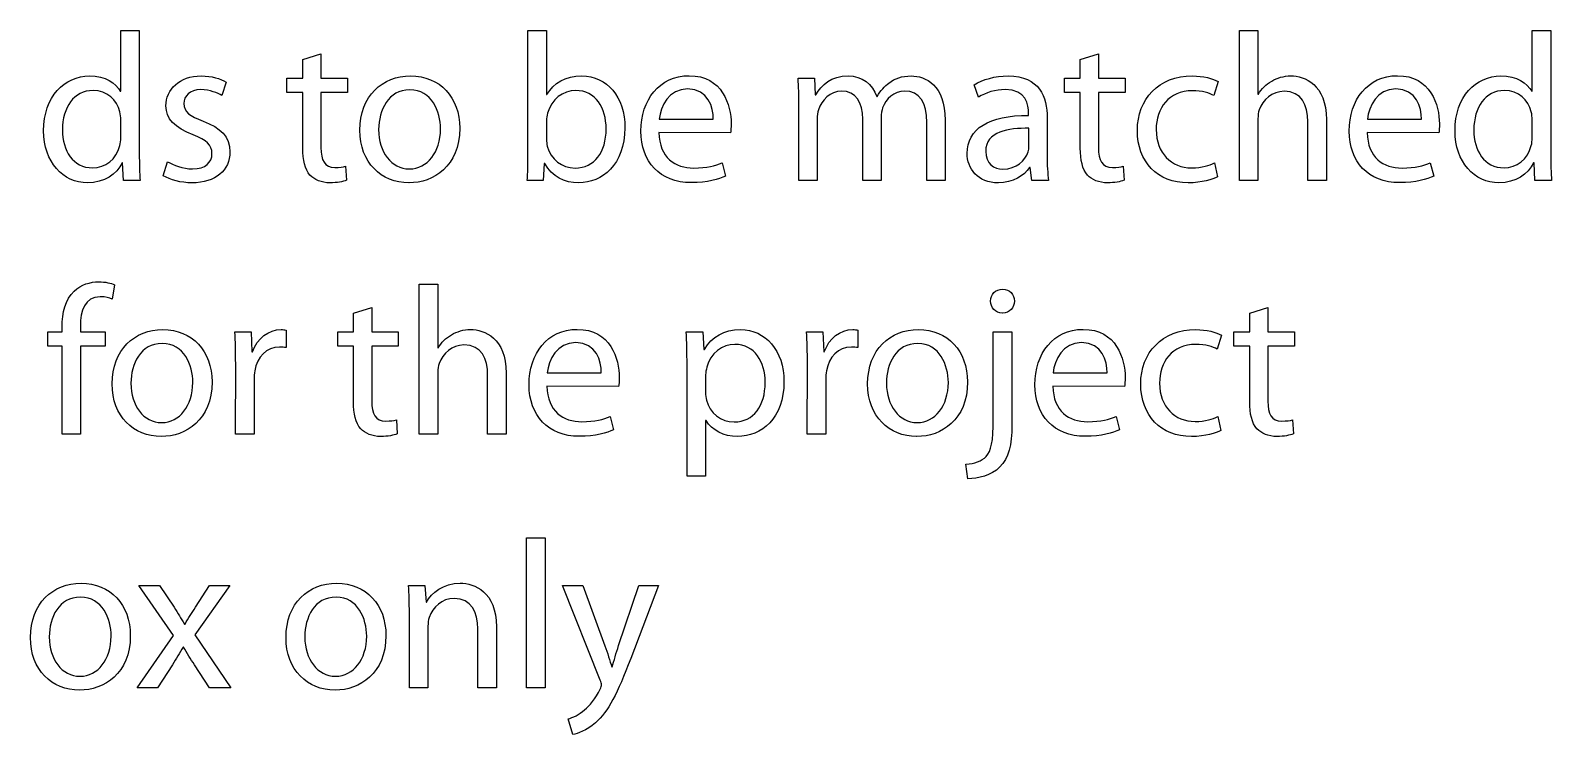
# Model space of a CAD drawing. Extents: x 14 to 1178, y 12 to 836.
# Drawn here: x 934.12 to 964.61, y 632.33 to 646.43 of the extents above; entities that cross this region are included whole.
import ezdxf

# ---------------------------------------------------------------- set-up
doc = ezdxf.new("R2010")
doc.units = 0
doc.layers.add('Gibson-Explorer-00-1958', color=7, linetype='CONTINUOUS')

msp = doc.modelspace()

# ---------------------------------------------------------------- linework, layer by layer
at = {"layer": 'Gibson-Explorer-00-1958', "color": 7}
for points in [[(935.924748, 645.20954), (935.932862, 645.20954), (935.932862, 646.428776), (936.305289, 646.428776), (936.305289, 646.428776)], [(936.305289, 646.428776), (936.305289, 643.952276)], [(944.095222, 643.952276), (944.095222, 646.428776), (944.095328, 646.428776)], [(944.095328, 646.428776), (944.467756, 646.428776), (944.467756, 645.146146), (944.476222, 645.146146)], [(958.726257, 644.659207), (958.726257, 643.423109), (958.353865, 643.423109), (958.353865, 646.428776), (958.3539, 646.428776)], [(958.3539, 646.428776), (958.726292, 646.428776), (958.726292, 645.150309), (958.734759, 645.150309)], [(964.213115, 645.20954), (964.221229, 645.20954), (964.221229, 646.428776), (964.593657, 646.428776), (964.593657, 646.428776)], [(964.593657, 646.428776), (964.593657, 643.952276)], [(939.58196, 644.070844), (939.58196, 645.188444), (939.264354, 645.188444), (939.264354, 645.472148), (939.58196, 645.472148), (939.58196, 645.848844), (939.946132, 645.96325), (939.946062, 645.963179)], [(939.946062, 645.963179), (939.946062, 645.472078), (940.479356, 645.472078), (940.479356, 645.188374), (939.946062, 645.188374), (939.946062, 644.083509)], [(955.165494, 644.070844), (955.165494, 645.188444), (954.847853, 645.188444), (954.847853, 645.472148), (955.165494, 645.472148), (955.165494, 645.848844), (955.529632, 645.96325), (955.529596, 645.963179)], [(955.529596, 645.963179), (955.529596, 645.472078), (956.062891, 645.472078), (956.062891, 645.188374), (955.529596, 645.188374), (955.529596, 644.083509)], [(949.509585, 645.472078), (949.835516, 645.472078), (949.85245, 645.141842), (949.86515, 645.141842)], [(938.045401, 645.391609), (937.956501, 645.124979)], [(953.124851, 645.091042), (953.040114, 645.340809)], [(957.926333, 645.408507), (957.841596, 645.124979)], [(949.890444, 644.659207), (949.890444, 643.423109), (949.526307, 643.423109), (949.526307, 644.917405), (949.526518, 644.917405)], [(951.088477, 645.107905), (951.096944, 645.107905)], [(935.932862, 644.282476), (935.932862, 644.638005), (935.932862, 644.638005)], [(944.467544, 644.612676), (944.467544, 644.244411), (944.467756, 644.244411)], [(946.72391, 644.650776), (947.807397, 644.650776), (947.807397, 644.650776)], [(951.173073, 644.693144), (951.173073, 643.423109), (950.808901, 643.423109), (950.808901, 644.650776)], [(952.455703, 644.629574), (952.455703, 643.423109), (952.091918, 643.423109), (952.091918, 644.583078)], [(954.128046, 644.726905), (954.128046, 644.769274)], [(954.500473, 644.680374), (954.500473, 643.914211), (954.500544, 643.914211)], [(960.097998, 644.642309), (960.097998, 643.423109), (959.725253, 643.423109), (959.725253, 644.59994)], [(960.919088, 644.650776), (962.002575, 644.650776), (962.002575, 644.650776)], [(964.221229, 644.282476), (964.221229, 644.638005), (964.221229, 644.638005)], [(948.154742, 644.379807), (946.719536, 644.38404), (946.719465, 644.384111)], [(954.136442, 644.113142), (954.136442, 644.468672), (954.136406, 644.468672)], [(962.349884, 644.379807), (960.914643, 644.38404), (960.914608, 644.384111)], [(936.322575, 643.423109), (935.988036, 643.423109), (935.971103, 643.778638), (935.962636, 643.778638)], [(936.78415, 643.520405), (936.873015, 643.799805), (936.873015, 643.799805)], [(940.441115, 643.711011), (940.458048, 643.427483)], [(941.716124, 643.655978), (941.72071, 643.655978), (941.720605, 643.655978)], [(944.429691, 643.76174), (944.421224, 643.76174), (944.400058, 643.423109), (944.078289, 643.423109)], [(947.985514, 643.774511), (948.053036, 643.511974)], [(954.530177, 643.423109), (954.195991, 643.423109), (954.161771, 643.681307), (954.149071, 643.681307)], [(956.024649, 643.711011), (956.041583, 643.427483)], [(957.854331, 643.774511), (957.917725, 643.495111), (957.917725, 643.495111)], [(962.180692, 643.774511), (962.248214, 643.511974)], [(964.610943, 643.423109), (964.276404, 643.423109), (964.25947, 643.778638), (964.251004, 643.778638)], [(941.712032, 643.376578), (941.707799, 643.376578), (941.707905, 643.376578)], [(935.810907, 641.336076), (935.76441, 641.048209)], [(942.287624, 639.579242), (942.287624, 638.343144), (941.915197, 638.343144), (941.915197, 641.348811), (941.915267, 641.348811)], [(941.915267, 641.348811), (942.287695, 641.348811), (942.287695, 640.070344), (942.296161, 640.070344)], [(940.598948, 638.99088), (940.598948, 640.10848), (940.281342, 640.10848), (940.281342, 640.392184), (940.598948, 640.392184), (940.598948, 640.76888), (940.96312, 640.883285), (940.96305, 640.883215)], [(940.96305, 640.883215), (940.96305, 640.392113), (941.496344, 640.392113), (941.496344, 640.108409), (940.96305, 640.108409), (940.96305, 639.003544)], [(958.56098, 638.99088), (958.56098, 640.10848), (958.243339, 640.10848), (958.243339, 640.392184), (958.56098, 640.392184), (958.56098, 640.76888), (958.925118, 640.883285), (958.925082, 640.883215)], [(958.925082, 640.883215), (958.925082, 640.392113), (959.458377, 640.392113), (959.458377, 640.108409), (958.925082, 640.108409), (958.925082, 639.003544)], [(953.604135, 640.768809), (953.599549, 640.768809), (953.599655, 640.768809)], [(934.756701, 638.343144), (934.756701, 640.108409), (934.473173, 640.108409), (934.473173, 640.392113), (934.756701, 640.392113), (934.756701, 640.489444)], [(935.124966, 640.50218), (935.124966, 640.392113), (935.620371, 640.392113), (935.620371, 640.108409), (935.129446, 640.108409), (935.129446, 638.343144), (934.756701, 638.343144), (934.756701, 638.343144)], [(938.219673, 640.392113), (938.545569, 640.392113), (938.562503, 639.989876), (938.575203, 639.989876)], [(939.248373, 640.425909), (939.248373, 640.078811)], [(947.26613, 640.392113), (947.600634, 640.392113), (947.6218, 640.040711), (947.630267, 640.040711)], [(949.679095, 640.392113), (950.004991, 640.392113), (950.022277, 639.989876), (950.034624, 639.989876)], [(950.707795, 640.425909), (950.707795, 640.078811)], [(953.42189, 638.66904), (953.42189, 640.392113), (953.794635, 640.392113), (953.794635, 638.525213)], [(957.993855, 640.328542), (957.909118, 640.045015)], [(938.604871, 639.435485), (938.604871, 638.343215), (938.232444, 638.343215), (938.236677, 639.75295), (938.236607, 639.75288)], [(947.664028, 638.61824), (947.655561, 638.61824), (947.655561, 637.504944), (947.283134, 637.504944), (947.283134, 639.723246), (947.283063, 639.723246)], [(950.064293, 639.435485), (950.064293, 638.343215), (949.691865, 638.343215), (949.696098, 639.75295), (949.696028, 639.75288)], [(943.659365, 639.562344), (943.659365, 638.343144), (943.28662, 638.343144), (943.28662, 639.519976)], [(944.480808, 639.570776), (945.564295, 639.570776), (945.564295, 639.570776)], [(947.655385, 639.532711), (947.655385, 639.177182), (947.655491, 639.177182)], [(954.6201, 639.570776), (955.703586, 639.570776), (955.703586, 639.570776)], [(945.91164, 639.299842), (944.476434, 639.304076), (944.476363, 639.304146)], [(956.050896, 639.299842), (954.61569, 639.304076), (954.61562, 639.304146)], [(936.750742, 638.576013), (936.755328, 638.576013), (936.755187, 638.576013)], [(941.458103, 638.631046), (941.475036, 638.347519)], [(945.742412, 638.694546), (945.809934, 638.432009)], [(951.893657, 638.576013), (951.898243, 638.576013), (951.898137, 638.576013)], [(955.881669, 638.694546), (955.94919, 638.432009)], [(957.921853, 638.694546), (957.985247, 638.415146), (957.985247, 638.415146)], [(959.420135, 638.631046), (959.437069, 638.347519)], [(936.746614, 638.296613), (936.742381, 638.296613), (936.742487, 638.296613)], [(951.889565, 638.296613), (951.885331, 638.296613), (951.885437, 638.296613)], [(952.914067, 637.449805), (952.871698, 637.741976), (952.871698, 637.741976)], [(936.967877, 633.724648), (936.671579, 633.26318), (936.260945, 633.26318), (936.98922, 634.308743), (936.295024, 635.312148), (936.70982, 635.312148), (936.709714, 635.312148)], [(936.709714, 635.312148), (937.001884, 634.87615)], [(937.42938, 634.87615), (937.712908, 635.312148), (938.119414, 635.312148), (937.420773, 634.321513), (938.136312, 633.26318), (937.712908, 633.26318), (937.412482, 633.724648)], [(941.700602, 635.312148), (942.030626, 635.312148), (942.052145, 634.977609), (942.060259, 634.977609)], [(945.540376, 633.419743), (944.786914, 635.312148), (945.193102, 635.312148), (945.192926, 635.312148)], [(945.192926, 635.312148), (945.637355, 634.101344)], [(945.912804, 634.109811), (946.31931, 635.312148), (946.71308, 635.312148), (946.15428, 633.851578)], [(937.209282, 634.541646), (937.221982, 634.541646)], [(942.089998, 634.499278), (942.089998, 633.26318), (941.717606, 633.26318), (941.717606, 634.757476), (941.717535, 634.757476)], [(943.461739, 634.486684), (943.461739, 633.26318), (943.088959, 633.26318), (943.088959, 634.444315)], [(937.192349, 634.080178), (937.183882, 634.080178)], [(945.773069, 633.68228), (945.781535, 633.68228)], [(935.113253, 633.496048), (935.117839, 633.496048), (935.117734, 633.496048)], [(940.235798, 633.496048), (940.240384, 633.496048), (940.240243, 633.496048)], [(935.109161, 633.216648), (935.104928, 633.216648), (935.105034, 633.216648)], [(940.231671, 633.216648), (940.227437, 633.216648), (940.227543, 633.216648)], [(944.994312, 632.327648), (944.900967, 632.640809)]]:
    msp.add_lwpolyline(points, dxfattribs=at)
msp.add_lwpolyline([(944.067071, 636.268846), (944.439498, 636.268846), (944.439498, 633.26318), (944.067071, 633.26318), (944.067071, 636.268846)], close=True, dxfattribs=at)
for points in [[(934.387872, 644.417872), (934.383638, 645.103778), (934.811276, 645.518574), (935.306329, 645.518574)], [(935.306329, 645.518574), (935.62397, 645.518574), (935.835495, 645.370442), (935.924748, 645.20954)], [(936.838901, 644.917405), (936.838901, 645.247605), (937.110046, 645.518574), (937.545868, 645.518574)], [(937.545868, 645.518574), (937.75323, 645.518574), (937.935475, 645.463611), (938.045401, 645.391609)], [(940.725701, 644.430607), (940.725701, 645.116372), (941.178738, 645.518574), (941.741665, 645.518574)], [(941.741665, 645.518574), (942.330099, 645.518574), (942.727997, 645.091042), (942.727997, 644.468672)], [(944.476222, 645.146146), (944.607456, 645.374746), (944.844487, 645.518574), (945.174546, 645.518574)], [(945.174546, 645.518574), (945.682687, 645.518574), (946.038216, 645.095346), (946.038216, 644.477138)], [(946.359773, 644.413744), (946.359773, 645.036079), (946.728073, 645.522878), (947.325114, 645.522878)], [(947.325114, 645.522878), (947.993805, 645.522878), (948.167442, 644.934444), (948.167442, 644.557572)], [(949.526518, 644.917405), (949.526518, 645.133411), (949.518052, 645.302744), (949.509585, 645.472078)], [(949.86515, 645.141842), (949.97952, 645.336505), (950.17002, 645.518574), (950.512814, 645.518574)], [(950.512814, 645.518574), (950.788087, 645.518574), (950.999612, 645.34924), (951.088477, 645.107905)], [(951.329848, 645.374746), (951.452508, 645.467774), (951.583742, 645.518574), (951.778405, 645.518574)], [(951.778405, 645.518574), (952.053677, 645.518574), (952.455703, 645.340809), (952.455703, 644.629574)], [(953.040114, 645.340809), (953.209236, 645.446572), (953.459038, 645.518574), (953.717412, 645.518574)], [(953.717412, 645.518574), (954.348214, 645.518574), (954.500473, 645.091042), (954.500473, 644.680374)], [(956.309235, 644.42648), (956.309235, 645.057105), (956.740894, 645.518574), (957.409937, 645.518574)], [(957.409937, 645.518574), (957.630071, 645.518574), (957.824733, 645.463611), (957.926333, 645.408507)], [(959.001424, 645.412811), (959.111667, 645.480509), (959.242935, 645.518574), (959.382459, 645.518574)], [(959.382459, 645.518574), (959.657696, 645.518574), (960.097998, 645.34924), (960.097998, 644.642309)], [(960.554951, 644.413744), (960.554951, 645.036079), (960.923251, 645.522878), (961.520257, 645.522878)], [(961.520257, 645.522878), (962.188947, 645.522878), (962.362584, 644.934444), (962.362584, 644.557572)], [(962.676239, 644.417872), (962.672006, 645.103778), (963.099643, 645.518574), (963.594696, 645.518574)], [(963.594696, 645.518574), (963.912337, 645.518574), (964.123863, 645.370442), (964.213115, 645.20954)], [(935.378154, 645.226438), (934.992991, 645.226438), (934.764603, 644.887772), (934.764603, 644.439074)], [(935.915929, 644.798907), (935.860825, 645.031776), (935.657554, 645.226438), (935.378154, 645.226438)], [(937.537577, 645.243478), (937.317444, 645.243478), (937.198911, 645.116372), (937.198911, 644.964078)], [(937.956501, 645.124979), (937.876244, 645.171476), (937.728077, 645.243478), (937.537577, 645.243478)], [(941.728895, 645.239174), (941.293073, 645.239174), (941.102573, 644.832844), (941.102573, 644.443378)], [(942.342799, 644.456113), (942.342799, 644.803211), (942.169161, 645.239174), (941.728895, 645.239174)], [(945.051991, 645.226438), (944.798097, 645.226438), (944.561065, 645.048674), (944.489063, 644.769274)], [(945.661767, 644.46024), (945.661767, 644.875213), (945.449889, 645.226438), (945.051991, 645.226438)], [(947.295481, 645.256248), (946.914446, 645.256248), (946.753544, 644.908974), (946.72391, 644.650776)], [(947.807397, 644.650776), (947.811983, 644.883644), (947.710277, 645.256248), (947.295481, 645.256248)], [(950.381369, 645.213844), (950.152981, 645.213844), (949.979344, 645.027472), (949.920077, 644.841276)], [(950.808901, 644.650776), (950.808901, 644.980976), (950.66525, 645.213844), (950.381369, 645.213844)], [(951.096944, 645.107905), (951.160338, 645.226438), (951.24511, 645.311176), (951.329848, 645.374746)], [(951.647136, 645.213844), (951.431483, 645.213844), (951.270581, 645.057105), (951.202706, 644.87934)], [(952.091918, 644.583078), (952.091918, 644.980976), (951.943751, 645.213844), (951.647136, 645.213844)], [(953.662273, 645.243478), (953.467646, 645.243478), (953.268503, 645.188374), (953.124851, 645.091042)], [(954.128046, 644.769274), (954.128046, 644.938607), (954.081549, 645.247605), (953.662273, 645.243478)], [(957.409937, 645.222311), (956.940002, 645.222311), (956.686108, 644.870909), (956.686108, 644.443378)], [(957.841596, 645.124979), (957.752731, 645.171476), (957.613172, 645.222311), (957.409937, 645.222311)], [(958.734759, 645.150309), (958.794025, 645.256248), (958.887053, 645.353544), (959.001424, 645.412811)], [(959.25119, 645.20954), (959.010031, 645.20954), (958.823659, 645.040242), (958.751657, 644.836972)], [(959.725253, 644.59994), (959.725253, 644.934444), (959.602592, 645.20954), (959.25119, 645.20954)], [(961.490659, 645.256248), (961.109623, 645.256248), (960.948722, 644.908974), (960.919088, 644.650776)], [(962.002575, 644.650776), (962.007161, 644.883644), (961.90542, 645.256248), (961.490659, 645.256248)], [(963.666521, 645.226438), (963.281359, 645.226438), (963.05297, 644.887772), (963.05297, 644.439074)], [(964.204296, 644.798907), (964.149192, 645.031776), (963.945921, 645.226438), (963.666521, 645.226438)], [(937.384966, 644.337438), (937.012538, 644.472976), (936.838901, 644.671942), (936.838901, 644.917405)], [(937.198911, 644.964078), (937.198911, 644.79044), (937.317444, 644.714311), (937.584109, 644.612676)], [(949.920077, 644.841276), (949.898558, 644.786313), (949.890444, 644.722778), (949.890444, 644.659207)], [(951.202706, 644.87934), (951.185773, 644.824378), (951.173073, 644.75668), (951.173073, 644.693144)], [(958.751657, 644.836972), (958.73049, 644.786313), (958.726257, 644.731209), (958.726257, 644.659207)], [(935.932862, 644.638005), (935.932862, 644.68884), (935.928629, 644.748072), (935.915929, 644.798907)], [(937.584109, 644.612676), (937.935475, 644.481442), (938.121883, 644.303678), (938.121883, 643.994644)], [(944.489063, 644.769274), (944.476363, 644.722778), (944.467544, 644.671942), (944.467544, 644.612676)], [(948.167442, 644.557572), (948.167442, 644.481442), (948.163209, 644.422176), (948.154742, 644.379807)], [(952.89611, 643.965011), (952.89611, 644.46024), (953.336377, 644.731209), (954.128046, 644.726905)], [(962.362584, 644.557572), (962.362584, 644.481442), (962.358351, 644.422176), (962.349884, 644.379807)], [(964.221229, 644.638005), (964.221229, 644.68884), (964.216996, 644.748072), (964.204296, 644.798907)], [(935.26844, 643.376578), (934.773034, 643.376578), (934.387872, 643.795678), (934.387872, 644.417872)], [(934.764603, 644.439074), (934.764603, 644.019974), (934.972001, 643.67718), (935.369899, 643.67718)], [(935.915929, 644.121609), (935.928629, 644.172409), (935.932862, 644.223209), (935.932862, 644.282476)], [(937.761874, 643.960707), (937.761874, 644.138472), (937.656111, 644.23598), (937.384966, 644.337438)], [(941.707905, 643.376578), (941.157395, 643.376578), (940.725701, 643.782942), (940.725701, 644.430607)], [(941.102573, 644.443378), (941.102573, 643.994644), (941.356467, 643.655978), (941.716124, 643.655978)], [(942.727997, 644.468672), (942.727997, 643.706813), (942.19883, 643.376578), (941.712032, 643.376578)], [(941.720605, 643.655978), (942.076169, 643.655978), (942.342799, 643.99034), (942.342799, 644.456113)], [(944.467756, 644.244411), (944.467756, 644.197738), (944.472342, 644.151207), (944.480456, 644.108838)], [(945.039256, 643.672876), (945.433026, 643.672876), (945.661767, 643.99034), (945.661767, 644.46024)], [(946.038216, 644.477138), (946.038216, 643.740574), (945.572797, 643.376578), (945.115279, 643.376578)], [(947.367483, 643.38074), (946.740809, 643.38074), (946.359773, 643.799805), (946.359773, 644.413744)], [(946.719465, 644.384111), (946.727932, 643.880274), (947.045714, 643.672876), (947.418107, 643.672876)], [(954.136406, 644.468672), (953.730218, 644.477138), (953.268573, 644.405278), (953.268573, 644.00738)], [(957.329292, 643.376578), (956.711261, 643.376578), (956.309235, 643.795678), (956.309235, 644.42648)], [(956.686108, 644.443378), (956.686108, 643.969138), (956.990661, 643.67718), (957.397167, 643.67718)], [(961.562625, 643.38074), (960.935986, 643.38074), (960.554951, 643.799805), (960.554951, 644.413744)], [(960.914608, 644.384111), (960.923075, 643.880274), (961.240857, 643.672876), (961.613284, 643.672876)], [(963.556808, 643.376578), (963.061402, 643.376578), (962.676239, 643.795678), (962.676239, 644.417872)], [(963.05297, 644.439074), (963.05297, 644.019974), (963.260368, 643.67718), (963.658266, 643.67718)], [(964.204296, 644.121609), (964.216996, 644.172409), (964.221229, 644.223209), (964.221229, 644.282476)], [(935.369899, 643.67718), (935.619666, 643.67718), (935.848089, 643.846513), (935.915929, 644.121609)], [(936.305289, 643.952276), (936.305289, 643.770207), (936.309875, 643.562809), (936.322575, 643.423109)], [(938.121883, 643.994644), (938.121883, 643.630507), (937.838003, 643.376578), (937.359813, 643.376578)], [(937.368068, 643.655978), (937.634732, 643.655978), (937.761874, 643.787246), (937.761874, 643.960707)], [(939.725964, 643.533246), (939.624364, 643.647617), (939.58196, 643.829509), (939.58196, 644.070844)], [(939.946062, 644.083509), (939.946062, 643.829438), (940.017711, 643.685611), (940.225426, 643.685611)], [(944.078289, 643.423109), (944.090989, 643.562809), (944.095222, 643.770207), (944.095222, 643.952276)], [(944.480456, 644.108838), (944.552457, 643.85064), (944.772591, 643.672876), (945.039256, 643.672876)], [(953.522749, 643.376578), (953.107636, 643.376578), (952.89611, 643.668572), (952.89611, 643.965011)], [(953.268573, 644.00738), (953.268573, 643.76174), (953.429475, 643.651674), (953.615848, 643.651674)], [(953.615848, 643.651674), (953.88664, 643.651674), (954.060277, 643.821007), (954.119508, 643.994644)], [(954.119508, 643.994644), (954.132208, 644.032709), (954.136442, 644.075078), (954.136442, 644.113142)], [(954.500544, 643.914211), (954.500544, 643.736446), (954.50901, 643.562809), (954.530177, 643.423109)], [(955.309498, 643.533246), (955.207863, 643.647617), (955.165494, 643.829509), (955.165494, 644.070844)], [(955.529596, 644.083509), (955.529596, 643.829438), (955.601246, 643.685611), (955.808996, 643.685611)], [(963.658266, 643.67718), (963.908033, 643.67718), (964.136457, 643.846513), (964.204296, 644.121609)], [(964.593657, 643.952276), (964.593657, 643.770207), (964.598243, 643.562809), (964.610943, 643.423109)], [(935.962636, 643.778638), (935.848266, 643.550038), (935.602944, 643.376578), (935.26844, 643.376578)], [(936.873015, 643.799805), (936.987068, 643.732107), (937.182048, 643.655978), (937.368068, 643.655978)], [(940.225426, 643.685611), (940.326744, 643.685611), (940.386328, 643.694078), (940.441115, 643.711011)], [(945.115279, 643.376578), (944.818981, 643.376578), (944.586112, 643.490807), (944.429691, 643.76174)], [(947.418107, 643.672876), (947.684771, 643.672876), (947.849801, 643.719372), (947.985514, 643.774511)], [(954.149071, 643.681307), (954.039181, 643.520405), (953.814885, 643.376578), (953.522749, 643.376578)], [(955.808996, 643.685611), (955.910279, 643.685611), (955.969863, 643.694078), (956.024649, 643.711011)], [(957.397167, 643.67718), (957.608727, 643.67718), (957.748569, 643.72798), (957.854331, 643.774511)], [(961.613284, 643.672876), (961.879949, 643.672876), (962.044943, 643.719372), (962.180692, 643.774511)], [(964.251004, 643.778638), (964.136633, 643.550038), (963.891311, 643.376578), (963.556808, 643.376578)], [(937.359813, 643.376578), (937.135199, 643.376578), (936.927801, 643.435844), (936.78415, 643.520405)], [(940.128025, 643.376648), (939.954387, 643.376648), (939.814864, 643.435915), (939.725964, 643.533246)], [(940.458048, 643.427483), (940.386399, 643.402083), (940.272028, 643.376648), (940.128025, 643.376648)], [(948.053036, 643.511974), (947.921803, 643.452742), (947.693379, 643.38074), (947.367483, 643.38074)], [(955.711524, 643.376648), (955.537887, 643.376648), (955.398363, 643.435915), (955.309498, 643.533246)], [(956.041583, 643.427483), (955.969898, 643.402083), (955.855528, 643.376648), (955.711524, 643.376648)], [(957.917725, 643.495111), (957.82057, 643.448403), (957.604565, 643.376578), (957.329292, 643.376578)], [(962.248214, 643.511974), (962.116945, 643.452742), (961.888557, 643.38074), (961.562625, 643.38074)], [(934.756701, 640.489444), (934.756701, 640.777276), (934.824575, 641.039778), (934.998212, 641.204807)], [(934.998212, 641.204807), (935.137736, 641.34038), (935.324109, 641.395307), (935.493266, 641.395307)], [(935.493266, 641.395307), (935.629014, 641.395307), (935.738905, 641.365674), (935.810907, 641.336076)], [(953.366751, 641.010144), (953.366751, 641.141413), (953.464259, 641.247176), (953.608263, 641.247176)], [(953.608263, 641.247176), (953.752267, 641.247176), (953.845294, 641.141413), (953.845294, 641.010144)], [(935.522899, 641.094917), (935.209738, 641.094917), (935.124966, 640.815517), (935.124966, 640.50218)], [(935.76441, 641.048209), (935.705144, 641.073609), (935.633142, 641.094917), (935.522899, 641.094917)], [(953.599655, 640.768809), (953.460131, 640.768809), (953.366751, 640.878911), (953.366751, 641.010144)], [(953.845294, 641.010144), (953.845294, 640.878911), (953.756394, 640.768809), (953.604135, 640.768809)], [(935.760283, 639.350642), (935.760283, 640.036407), (936.21332, 640.438609), (936.776248, 640.438609)], [(936.776248, 640.438609), (937.364681, 640.438609), (937.762579, 640.011078), (937.762579, 639.388707)], [(938.236607, 639.75288), (938.236607, 639.99418), (938.232373, 640.201578), (938.219673, 640.392113)], [(938.575203, 639.989876), (938.668583, 640.265148), (938.896971, 640.438609), (939.146738, 640.438609)], [(939.146738, 640.438609), (939.184979, 640.438609), (939.214612, 640.434376), (939.248373, 640.425909)], [(942.296161, 640.070344), (942.355393, 640.176107), (942.44842, 640.27358), (942.562791, 640.332846)], [(942.562791, 640.332846), (942.673034, 640.400544), (942.804303, 640.438609), (942.943826, 640.438609)], [(942.943826, 640.438609), (943.219099, 640.438609), (943.659365, 640.269276), (943.659365, 639.562344)], [(944.116671, 639.33378), (944.116671, 639.956115), (944.484971, 640.442913), (945.082012, 640.442913)], [(945.082012, 640.442913), (945.750702, 640.442913), (945.92434, 639.85448), (945.92434, 639.477607)], [(947.283063, 639.723246), (947.283063, 639.985748), (947.27883, 640.197274), (947.26613, 640.392113)], [(947.630267, 640.040711), (947.778399, 640.294782), (948.023685, 640.438609), (948.354061, 640.438609)], [(948.354061, 640.438609), (948.85363, 640.438609), (949.226022, 640.019509), (949.226022, 639.397174)], [(949.696028, 639.75288), (949.696028, 639.99418), (949.691795, 640.201578), (949.679095, 640.392113)], [(950.034624, 639.989876), (950.128004, 640.265148), (950.356393, 640.438609), (950.606159, 640.438609)], [(950.606159, 640.438609), (950.6444, 640.438609), (950.674034, 640.434376), (950.707795, 640.425909)], [(950.903233, 639.350642), (950.903233, 640.036407), (951.356271, 640.438609), (951.919198, 640.438609)], [(951.919198, 640.438609), (952.507631, 640.438609), (952.90553, 640.011078), (952.90553, 639.388707)], [(954.255928, 639.33378), (954.255928, 639.956115), (954.624228, 640.442913), (955.221269, 640.442913)], [(955.221269, 640.442913), (955.889959, 640.442913), (956.063596, 639.85448), (956.063596, 639.477607)], [(956.376757, 639.346515), (956.376757, 639.97714), (956.808416, 640.438609), (957.477459, 640.438609)], [(957.477459, 640.438609), (957.697592, 640.438609), (957.892255, 640.383646), (957.993855, 640.328542)], [(936.763477, 640.159209), (936.327655, 640.159209), (936.137155, 639.75288), (936.137155, 639.363413)], [(937.377381, 639.376148), (937.377381, 639.723246), (937.203744, 640.159209), (936.763477, 640.159209)], [(939.117105, 640.087278), (938.854603, 640.087278), (938.668583, 639.888346), (938.617571, 639.61325)], [(939.248373, 640.078811), (939.206005, 640.083044), (939.168116, 640.087278), (939.117105, 640.087278)], [(942.812558, 640.129576), (942.571434, 640.129576), (942.385026, 639.960278), (942.313024, 639.757007)], [(943.28662, 639.519976), (943.28662, 639.85448), (943.163959, 640.129576), (942.812558, 640.129576)], [(945.052379, 640.176107), (944.671344, 640.176107), (944.510442, 639.829009), (944.480808, 639.570776)], [(945.564295, 639.570776), (945.568881, 639.80368), (945.46714, 640.176107), (945.052379, 640.176107)], [(948.243995, 640.142346), (947.990065, 640.142346), (947.748906, 639.964582), (947.676904, 639.685182)], [(948.849608, 639.380276), (948.849608, 639.790944), (948.637765, 640.142346), (948.243995, 640.142346)], [(950.576561, 640.087278), (950.314024, 640.087278), (950.128004, 639.888346), (950.076993, 639.61325)], [(950.707795, 640.078811), (950.665426, 640.083044), (950.627538, 640.087278), (950.576561, 640.087278)], [(951.906392, 640.159209), (951.470571, 640.159209), (951.280071, 639.75288), (951.280071, 639.363413)], [(952.520296, 639.376148), (952.520296, 639.723246), (952.346659, 640.159209), (951.906392, 640.159209)], [(955.191635, 640.176107), (954.8106, 640.176107), (954.649733, 639.829009), (954.6201, 639.570776)], [(955.703586, 639.570776), (955.708172, 639.80368), (955.606431, 640.176107), (955.191635, 640.176107)], [(957.477459, 640.142346), (957.007524, 640.142346), (956.753629, 639.790944), (956.753629, 639.363413)], [(957.909118, 640.045015), (957.820253, 640.091511), (957.680729, 640.142346), (957.477459, 640.142346)], [(942.313024, 639.757007), (942.291858, 639.706348), (942.287624, 639.651244), (942.287624, 639.579242)], [(947.676904, 639.685182), (947.668438, 639.634346), (947.655385, 639.579242), (947.655385, 639.532711)], [(936.742487, 638.296613), (936.191977, 638.296613), (935.760283, 638.702978), (935.760283, 639.350642)], [(936.137155, 639.363413), (936.137155, 638.91468), (936.39105, 638.576013), (936.750742, 638.576013)], [(937.762579, 639.388707), (937.762579, 638.626848), (937.233412, 638.296613), (936.746614, 638.296613)], [(936.755187, 638.576013), (937.110752, 638.576013), (937.377381, 638.910376), (937.377381, 639.376148)], [(938.617571, 639.61325), (938.609457, 639.558111), (938.604871, 639.498844), (938.604871, 639.435485)], [(945.92434, 639.477607), (945.92434, 639.401478), (945.920106, 639.342211), (945.91164, 639.299842)], [(948.227097, 638.588607), (948.620867, 638.588607), (948.849608, 638.910376), (948.849608, 639.380276)], [(949.226022, 639.397174), (949.226022, 638.660609), (948.77302, 638.296613), (948.29483, 638.296613)], [(950.076993, 639.61325), (950.068879, 639.558111), (950.064293, 639.498844), (950.064293, 639.435485)], [(951.885437, 638.296613), (951.334928, 638.296613), (950.903233, 638.702978), (950.903233, 639.350642)], [(951.280071, 639.363413), (951.280071, 638.91468), (951.533965, 638.576013), (951.893657, 638.576013)], [(952.90553, 639.388707), (952.90553, 638.626848), (952.376363, 638.296613), (951.889565, 638.296613)], [(951.898137, 638.576013), (952.253667, 638.576013), (952.520296, 638.910376), (952.520296, 639.376148)], [(956.063596, 639.477607), (956.063596, 639.401478), (956.059363, 639.342211), (956.050896, 639.299842)], [(957.396849, 638.296613), (956.778782, 638.296613), (956.376757, 638.715713), (956.376757, 639.346515)], [(956.753629, 639.363413), (956.753629, 638.889174), (957.058182, 638.597215), (957.464688, 638.597215)], [(945.124028, 638.300776), (944.497706, 638.300776), (944.116671, 638.71984), (944.116671, 639.33378)], [(944.476363, 639.304146), (944.48483, 638.800309), (944.802612, 638.592911), (945.175004, 638.592911)], [(947.655491, 639.177182), (947.655491, 639.126382), (947.660077, 639.071242), (947.672777, 639.024746)], [(955.263637, 638.300776), (954.636963, 638.300776), (954.255928, 638.71984), (954.255928, 639.33378)], [(954.61562, 639.304146), (954.624086, 638.800309), (954.941869, 638.592911), (955.314261, 638.592911)], [(940.742987, 638.453282), (940.641351, 638.567652), (940.598948, 638.749544), (940.598948, 638.99088)], [(940.96305, 639.003544), (940.96305, 638.749474), (941.034699, 638.605646), (941.24245, 638.605646)], [(947.672777, 639.024746), (947.736171, 638.766548), (947.964595, 638.588607), (948.227097, 638.588607)], [(958.704984, 638.453282), (958.603349, 638.567652), (958.56098, 638.749544), (958.56098, 638.99088)], [(958.925082, 639.003544), (958.925082, 638.749474), (958.996732, 638.605646), (959.204482, 638.605646)], [(941.145012, 638.296684), (940.971375, 638.296684), (940.831851, 638.35595), (940.742987, 638.453282)], [(941.24245, 638.605646), (941.343732, 638.605646), (941.403316, 638.614113), (941.458103, 638.631046)], [(945.809934, 638.432009), (945.678701, 638.372778), (945.450277, 638.300776), (945.124028, 638.300776)], [(945.175004, 638.592911), (945.441669, 638.592911), (945.606699, 638.639407), (945.742412, 638.694546)], [(948.29483, 638.296613), (948.019557, 638.296613), (947.786689, 638.415146), (947.664028, 638.61824)], [(953.277886, 637.898715), (953.379522, 638.012909), (953.42189, 638.178115), (953.42189, 638.66904)], [(953.794635, 638.525213), (953.794635, 638.127315), (953.730924, 637.868905), (953.548996, 637.682709)], [(955.94919, 638.432009), (955.817957, 638.372778), (955.589533, 638.300776), (955.263637, 638.300776)], [(955.314261, 638.592911), (955.580926, 638.592911), (955.745955, 638.639407), (955.881669, 638.694546)], [(957.464688, 638.597215), (957.676249, 638.597215), (957.81609, 638.647839), (957.921853, 638.694546)], [(959.10701, 638.296684), (958.933373, 638.296684), (958.793849, 638.35595), (958.704984, 638.453282)], [(959.204482, 638.605646), (959.305765, 638.605646), (959.365349, 638.614113), (959.420135, 638.631046)], [(941.475036, 638.347519), (941.403387, 638.322119), (941.289016, 638.296684), (941.145012, 638.296684)], [(957.985247, 638.415146), (957.888092, 638.368439), (957.672086, 638.296613), (957.396849, 638.296613)], [(959.437069, 638.347519), (959.365384, 638.322119), (959.251014, 638.296684), (959.10701, 638.296684)], [(952.871698, 637.741976), (953.045335, 637.754676), (953.188986, 637.801207), (953.277886, 637.898715)], [(953.548996, 637.682709), (953.384002, 637.51768), (953.112857, 637.449805), (952.914067, 637.449805)], [(934.12283, 634.270678), (934.12283, 634.956443), (934.575867, 635.358644), (935.138794, 635.358644)], [(935.126024, 635.079244), (934.690202, 635.079244), (934.499702, 634.672915), (934.499702, 634.283448)], [(935.739928, 634.296184), (935.739928, 634.643282), (935.56629, 635.079244), (935.126024, 635.079244)], [(935.138794, 635.358644), (935.727228, 635.358644), (936.125126, 634.931113), (936.125126, 634.308743)], [(939.245339, 634.270678), (939.245339, 634.956443), (939.698377, 635.358644), (940.261304, 635.358644)], [(940.248533, 635.079244), (939.812712, 635.079244), (939.622212, 634.672915), (939.622212, 634.283448)], [(940.862437, 634.296184), (940.862437, 634.643282), (940.6888, 635.079244), (940.248533, 635.079244)], [(940.261304, 635.358644), (940.849737, 635.358644), (941.247635, 634.931113), (941.247635, 634.308743)], [(941.717535, 634.757476), (941.717535, 634.973482), (941.713302, 635.142815), (941.700602, 635.312148)], [(942.060259, 634.977609), (942.161894, 635.168144), (942.398926, 635.358644), (942.737592, 635.358644)], [(942.737592, 635.358644), (943.021437, 635.358644), (943.461739, 635.189311), (943.461739, 634.486684)], [(937.001884, 634.87615), (937.078014, 634.757476), (937.141408, 634.656017), (937.209282, 634.541646)], [(937.221982, 634.541646), (937.289504, 634.660144), (937.357379, 634.766084), (937.42938, 634.87615)], [(942.614931, 635.053915), (942.373773, 635.053915), (942.183273, 634.880278), (942.115398, 634.672915)], [(943.088959, 634.444315), (943.088959, 634.774515), (942.966333, 635.053915), (942.614931, 635.053915)], [(942.115398, 634.672915), (942.098465, 634.626384), (942.089998, 634.558509), (942.089998, 634.499278)], [(935.105034, 633.216648), (934.554524, 633.216648), (934.12283, 633.623013), (934.12283, 634.270678)], [(934.499702, 634.283448), (934.499702, 633.834715), (934.753596, 633.496048), (935.113253, 633.496048)], [(936.125126, 634.308743), (936.125126, 633.546884), (935.595959, 633.216648), (935.109161, 633.216648)], [(935.117734, 633.496048), (935.473298, 633.496048), (935.739928, 633.830411), (935.739928, 634.296184)], [(940.227543, 633.216648), (939.677033, 633.216648), (939.245339, 633.623013), (939.245339, 634.270678)], [(939.622212, 634.283448), (939.622212, 633.834715), (939.876106, 633.496048), (940.235798, 633.496048)], [(941.247635, 634.308743), (941.247635, 633.546884), (940.718469, 633.216648), (940.231671, 633.216648)], [(940.240243, 633.496048), (940.595808, 633.496048), (940.862437, 633.830411), (940.862437, 634.296184)], [(937.183882, 634.080178), (937.116008, 633.957341), (937.044359, 633.84745), (936.967877, 633.724648)], [(937.412482, 633.724648), (937.331873, 633.843146), (937.264351, 633.957341), (937.192349, 634.080178)], [(946.15428, 633.851578), (945.887298, 633.148774), (945.705406, 632.788941), (945.451476, 632.56468)], [(945.637355, 634.101344), (945.688331, 633.965984), (945.73899, 633.805082), (945.773069, 633.68228)], [(945.781535, 633.68228), (945.819776, 633.805082), (945.862145, 633.961644), (945.912804, 634.109811)], [(945.57001, 633.326715), (945.57001, 633.347882), (945.561543, 633.37755), (945.540376, 633.419743)], [(945.540376, 633.23785), (945.55731, 633.275915), (945.57001, 633.301245), (945.57001, 633.326715)], [(945.227216, 632.822878), (945.328498, 632.903311), (945.451476, 633.047315), (945.540376, 633.23785)], [(944.900967, 632.640809), (944.994312, 632.666209), (945.116972, 632.725546), (945.227216, 632.822878)], [(945.451476, 632.56468), (945.265104, 632.408082), (945.087339, 632.344546), (944.994312, 632.327648)]]:
    msp.add_open_spline(points, degree=3, dxfattribs=at)

doc.saveas('drawing.dxf')
